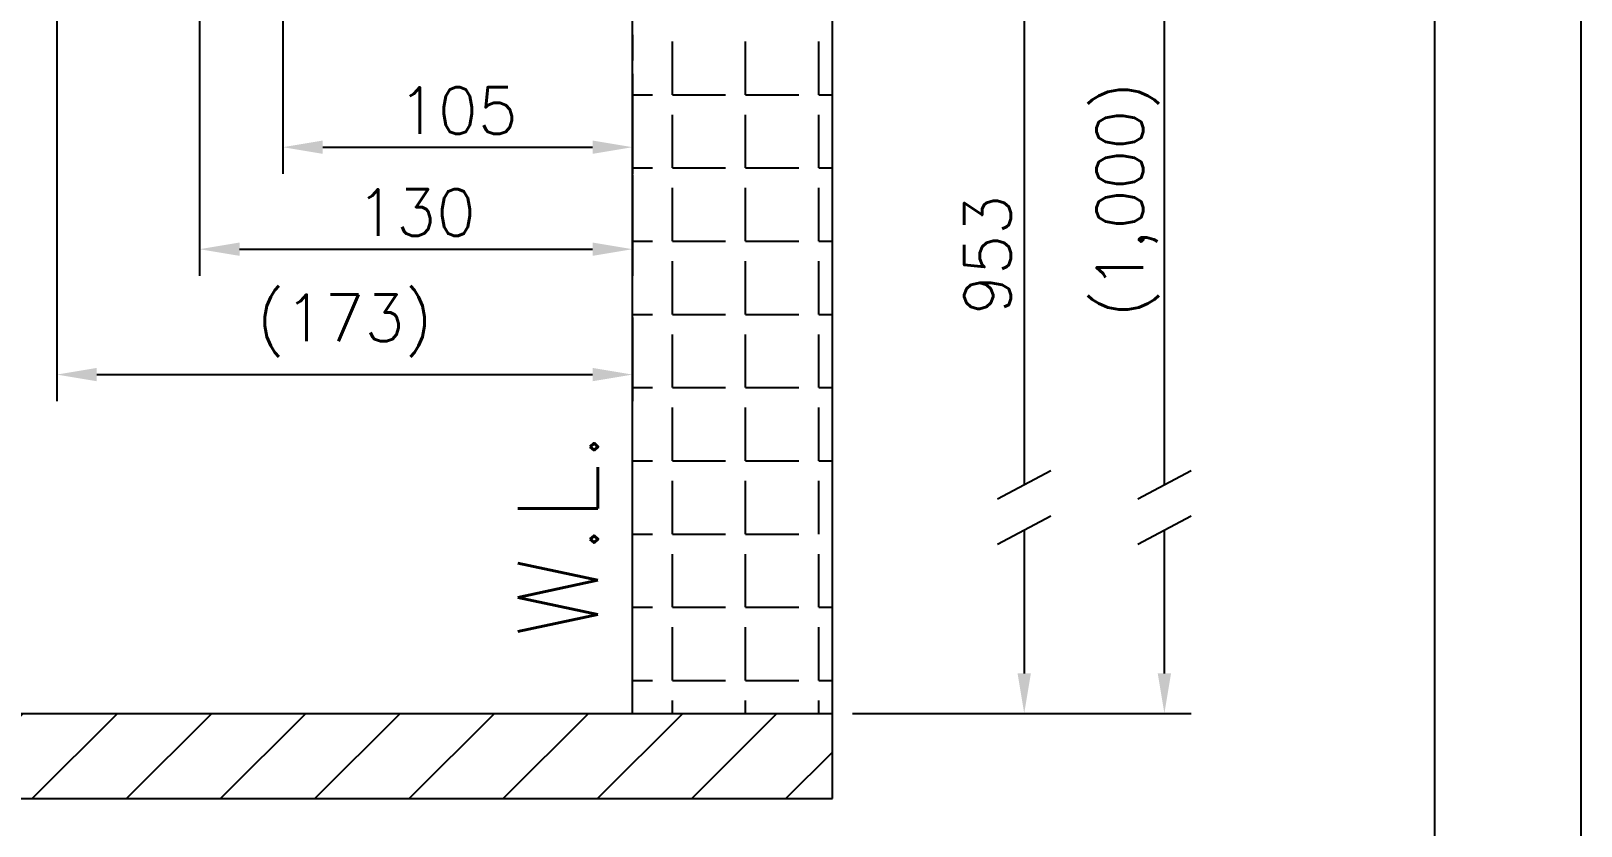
# Model space of a CAD drawing. Extents: x 14808 to 20058, y -13198 to -11680.
# Drawn here: x 18681.2 to 18797.5, y -12427.5 to -12367.7 of the extents above; entities that cross this region are included whole.
import ezdxf

# ---------------------------------------------------------------- set-up
doc = ezdxf.new("R2010")
doc.units = 0
doc.header["$LTSCALE"] = 7
doc.header["$MEASUREMENT"] = 0
doc.layers.get('0').update_dxf_attribs({"color": 2, "linetype": 'CONTINUOUS'})
for name, color, linetype in [('D', 2, 'CONTINUOUS'), ('HT', 3, 'CONTINUOUS'), ('TXT', 4, 'CONTINUOUS')]:
    doc.layers.add(name, color=color, linetype=linetype)
doc.styles.add('GHS', font='romans', dxfattribs={"bigfont": 'ghs'})

# ---------------------------------------------------------------- blocks, each defined once
blk = doc.blocks.new('BORDER')
blk.add_line((1, 0), (1, 1))

msp = doc.modelspace()

# ---------------------------------------------------------------- hatches: boundary and pattern name
at = {"layer": 'HT', "ltscale": 0.5}
h = msp.add_hatch(dxfattribs=at)
h.set_pattern_fill('ANSI31', color=256, scale=40, style=0)
h.set_pattern_definition([(45, (18701.151, -11677.182), (-3.535534, 3.535534), [])])
h.paths.add_polyline_path([(18741.31, -12425.4), (18741.31, -12419), (18609.64, -12419), (18609.64, -12425.4)])

# ---------------------------------------------------------------- linework, layer by layer
for p, q in [((18766.23, -12401.82), (18766.23, -12333.81)), ((18766.23, -12416), (18766.23, -12405.22)), ((18766.23, -12412.82), (18766.23, -12405.22)), ((18742.81, -12419), (18768.23, -12419))]:
    msp.add_line(p, q)
msp.add_solid([(18765.73, -12416), (18766.73, -12416), (18766.23, -12419)])
at = {"layer": 'D'}
for p, q in [((18683.09, -12327.58), (18683.09, -12395.55)), ((18693.81, -12338.42), (18693.81, -12386.13)), ((18755.71, -12342.35), (18755.71, -12401.82)), ((18700.06, -12343.63), (18700.06, -12378.47)), ((18726.31, -12368.03), (18726.31, -12369.96)), ((18726.31, -12370.96), (18726.31, -12378.47)), ((18703.06, -12376.47), (18723.31, -12376.47)), ((18726.31, -12378.55), (18726.31, -12386.13)), ((18696.81, -12384.13), (18723.31, -12384.13)), ((18726.31, -12389.27), (18726.31, -12395.55)), ((18686.09, -12393.55), (18723.31, -12393.55)), ((18753.71, -12402.89), (18757.71, -12400.76)), ((18764.23, -12402.89), (18768.23, -12400.76)), ((18753.71, -12406.29), (18757.71, -12404.16)), ((18755.71, -12405.22), (18755.71, -12412.82)), ((18755.71, -12405.22), (18755.71, -12416)), ((18764.23, -12406.29), (18768.23, -12404.16))]:
    msp.add_line(p, q, dxfattribs=at)
for points in [[(18703.06, -12375.97), (18703.06, -12376.97), (18700.06, -12376.47)], [(18723.31, -12375.97), (18723.31, -12376.97), (18726.31, -12376.47)], [(18696.81, -12383.63), (18696.81, -12384.63), (18693.81, -12384.13)], [(18723.31, -12383.63), (18723.31, -12384.63), (18726.31, -12384.13)], [(18686.09, -12393.05), (18686.09, -12394.05), (18683.09, -12393.55)], [(18723.31, -12393.05), (18723.31, -12394.05), (18726.31, -12393.55)], [(18755.21, -12416), (18756.21, -12416), (18755.71, -12419)]]:
    msp.add_solid(points, dxfattribs=at)
at = {"layer": 'HT', "ltscale": 0.5}
for p, q in [((18726.31, -12419), (18726.31, -12256)), ((18741.31, -12425.4), (18741.31, -12256)), ((18729.3, -12372.53), (18729.3, -12368.53)), ((18734.8, -12372.53), (18734.8, -12368.53)), ((18740.3, -12372.53), (18740.3, -12368.53)), ((18726.31, -12372.53), (18727.8, -12372.53)), ((18729.3, -12372.53), (18733.3, -12372.53)), ((18734.8, -12372.53), (18738.8, -12372.53)), ((18740.3, -12372.53), (18741.31, -12372.53)), ((18729.3, -12378.03), (18729.3, -12374.03)), ((18734.8, -12378.03), (18734.8, -12374.03)), ((18740.3, -12378.03), (18740.3, -12374.03)), ((18726.31, -12378.03), (18727.8, -12378.03)), ((18729.3, -12378.03), (18733.3, -12378.03)), ((18734.8, -12378.03), (18738.8, -12378.03)), ((18740.3, -12378.03), (18741.31, -12378.03)), ((18729.3, -12383.53), (18729.3, -12379.53)), ((18734.8, -12383.53), (18734.8, -12379.53)), ((18740.3, -12383.53), (18740.3, -12379.53)), ((18726.31, -12383.53), (18727.8, -12383.53)), ((18729.3, -12383.53), (18733.3, -12383.53)), ((18734.8, -12383.53), (18738.8, -12383.53)), ((18740.3, -12383.53), (18741.31, -12383.53)), ((18729.3, -12389.03), (18729.3, -12385.03)), ((18734.8, -12389.03), (18734.8, -12385.03)), ((18740.3, -12389.03), (18740.3, -12385.03)), ((18726.31, -12389.03), (18727.8, -12389.03)), ((18729.3, -12389.03), (18733.3, -12389.03)), ((18734.8, -12389.03), (18738.8, -12389.03)), ((18740.3, -12389.03), (18741.31, -12389.03)), ((18729.3, -12394.53), (18729.3, -12390.53)), ((18734.8, -12394.53), (18734.8, -12390.53)), ((18740.3, -12394.53), (18740.3, -12390.53)), ((18726.31, -12394.53), (18727.8, -12394.53)), ((18729.3, -12394.53), (18733.3, -12394.53)), ((18734.8, -12394.53), (18738.8, -12394.53)), ((18740.3, -12394.53), (18741.31, -12394.53)), ((18740.3, -12394.53), (18741.31, -12394.53)), ((18729.3, -12400.03), (18729.3, -12396.03)), ((18734.8, -12400.03), (18734.8, -12396.03)), ((18740.3, -12400.03), (18740.3, -12396.03)), ((18726.31, -12400.03), (18727.8, -12400.03)), ((18729.3, -12400.03), (18733.3, -12400.03)), ((18734.8, -12400.03), (18738.8, -12400.03)), ((18740.3, -12400.03), (18741.31, -12400.03)), ((18729.3, -12405.53), (18729.3, -12401.53)), ((18734.8, -12405.53), (18734.8, -12401.53)), ((18740.3, -12405.53), (18740.3, -12401.53)), ((18726.31, -12405.53), (18727.8, -12405.53)), ((18729.3, -12405.53), (18733.3, -12405.53)), ((18734.8, -12405.53), (18738.8, -12405.53)), ((18729.3, -12411.03), (18729.3, -12407.03)), ((18734.8, -12411.03), (18734.8, -12407.03)), ((18740.3, -12411.03), (18740.3, -12407.03)), ((18726.31, -12411.03), (18727.8, -12411.03)), ((18729.3, -12411.03), (18733.3, -12411.03)), ((18734.8, -12411.03), (18738.8, -12411.03)), ((18740.3, -12411.03), (18741.31, -12411.03)), ((18729.3, -12416.53), (18729.3, -12412.53)), ((18734.8, -12416.53), (18734.8, -12412.53)), ((18740.3, -12416.53), (18740.3, -12412.53)), ((18726.31, -12416.53), (18727.8, -12416.53)), ((18729.3, -12416.53), (18733.3, -12416.53)), ((18734.8, -12416.53), (18738.8, -12416.53)), ((18740.3, -12416.53), (18741.31, -12416.53)), ((18729.3, -12419), (18729.3, -12418.03)), ((18734.8, -12419), (18734.8, -12418.03)), ((18740.3, -12419), (18740.3, -12418.03)), ((18609.64, -12419), (18741.31, -12419)), ((18609.64, -12425.4), (18741.31, -12425.4))]:
    msp.add_line(p, q, dxfattribs=at)
at = {"layer": 'TXT'}
msp.add_line((18786.5, -12244.52), (18786.5, -12518.52), dxfattribs=at)

# ---------------------------------------------------------------- block references
at = {"xscale": 420, "yscale": 297, "zscale": 420}
msp.add_blockref('BORDER', (18377.5, -12528.52), dxfattribs=at)

# ---------------------------------------------------------------- texts
at = {"insert": (18763.48, -12380.41), "char_height": 3.5, "attachment_point": 5, "rotation": 90, "style": 'GHS'}
msp.add_mtext('(1,000)', dxfattribs=at)
at = {"layer": 'D', "ltscale": 0.5, "style": 'GHS'}
msp.add_text('W.L.', height=6, rotation=90, dxfattribs=at).set_placement((18723.71, -12413.37))
at = {"layer": 'D', "char_height": 3.5, "attachment_point": 5, "style": 'GHS'}
for s, insert in [('\\A1;105', (18713.19, -12373.72)), ('\\A1;130', (18710.06, -12381.38)), ('\\A1;(173)', (18704.7, -12389.88))]:
    msp.add_mtext(s, dxfattribs=dict(at, insert=insert))
at = {"layer": 'D', "insert": (18752.96, -12384.56), "char_height": 3.5, "attachment_point": 5, "rotation": 90, "style": 'GHS'}
msp.add_mtext('\\A1;953', dxfattribs=at)

doc.saveas('drawing.dxf')
